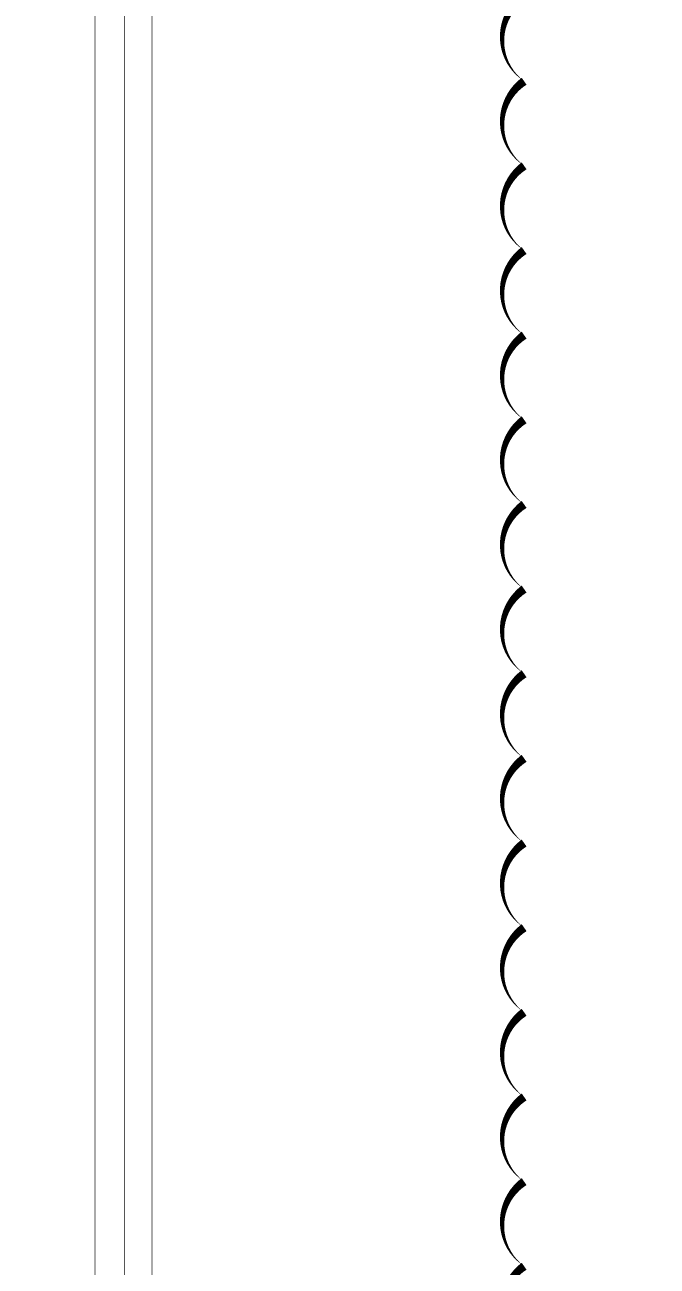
# Model space of a CAD drawing. Header units: millimetres. Extents: x 1112055 to 3390982, y -148532 to 766891.
# Drawn here: x 2799400 to 2806547, y -71678 to -57649 of the extents above; entities that cross this region are included whole.
import ezdxf

# ---------------------------------------------------------------- set-up
doc = ezdxf.new("R2010")
doc.units = ezdxf.units.MM
doc.layers.add('B TITLE BLOCK', color=250, linetype='Continuous', lineweight=0)
doc.layers.add('B-BEAM NO', color=215, linetype='Continuous', lineweight=18)
doc.styles.add('SWINC', font='swissc.ttf')

msp = doc.modelspace()

# ---------------------------------------------------------------- linework, layer by layer
at = {"color": 252, "lineweight": 0, "ltscale": 25, "const_width": 7.31}
msp.add_lwpolyline([(2800193.1, 48524.9), (2896112.6, 48524.9), (2896112.6, -91887.3), (2800193.1, -91887.3)], close=True, dxfattribs=at)
at = {"layer": 'B TITLE BLOCK', "color": 1, "ltscale": 25, "const_width": 7.31}
msp.add_lwpolyline([(2800529.8, 48188.2), (2895775.9, 48188.2), (2895775.9, -91550.5), (2800529.8, -91550.5)], close=True, dxfattribs=at)
at = {"layer": 'B TITLE BLOCK', "color": 250, "lineweight": 0, "ltscale": 25, "const_width": 7.31}
msp.add_lwpolyline([(2800836.2, 47881.9), (2895469.5, 47881.9), (2895469.5, -91244.2), (2800836.2, -91244.2)], close=True, dxfattribs=at)
at = {"layer": 'B-BEAM NO', "color": 3}
msp.add_lwpolyline([(2805042.9, -72635.3, 0, 95.7, -0.5205671), (2805042.9, -71678.7, 0, 95.7, -0.5205671), (2805042.9, -70722, 0, 95.7, -0.5205671), (2805042.9, -69765.4, 0, 95.7, -0.5205671), (2805042.9, -68808.7, 0, 95.7, -0.5205671), (2805042.9, -67852.1, 0, 95.7, -0.5205671), (2805042.9, -66895.5, 0, 95.7, -0.5205671), (2805042.9, -65938.8, 0, 95.7, -0.5205671), (2805042.9, -64982.2, 0, 95.7, -0.5205671), (2805042.9, -64025.5, 0, 95.7, -0.5205671), (2805042.9, -63068.9, 0, 95.7, -0.5205671), (2805042.9, -62112.2, 0, 95.7, -0.5205671), (2805042.9, -61155.6, 0, 95.7, -0.5205671), (2805042.9, -60199, 0, 95.7, -0.5205671), (2805042.9, -59242.3, 0, 95.7, -0.5205671), (2805042.9, -58285.7, 0, 95.7, -0.5205671), (2805042.9, -57329, 0, 95.7, -0.5205671)], format="xyseb", dxfattribs=at)

# ---------------------------------------------------------------- texts
at = {"layer": 'B TITLE BLOCK', "color": 251, "lineweight": 0, "insert": (2879869.9, -67865.3), "char_height": 464.277, "attachment_point": 2, "style": 'SWINC'}
msp.add_mtext_dynamic_manual_height_columns('\\pxsm1,qj;{\\fBankGothic Lt BT|b0|i0|c0|p34;BHOOMI\\P\\ps*,q*;\\fGost|b0|i0|c0|p2;\\H0.8x;- CONSULTANTS -\\C1; }', width=1213989.136, gutter_width=0, heights=[170761.4], dxfattribs=at)

doc.saveas('drawing.dxf')
